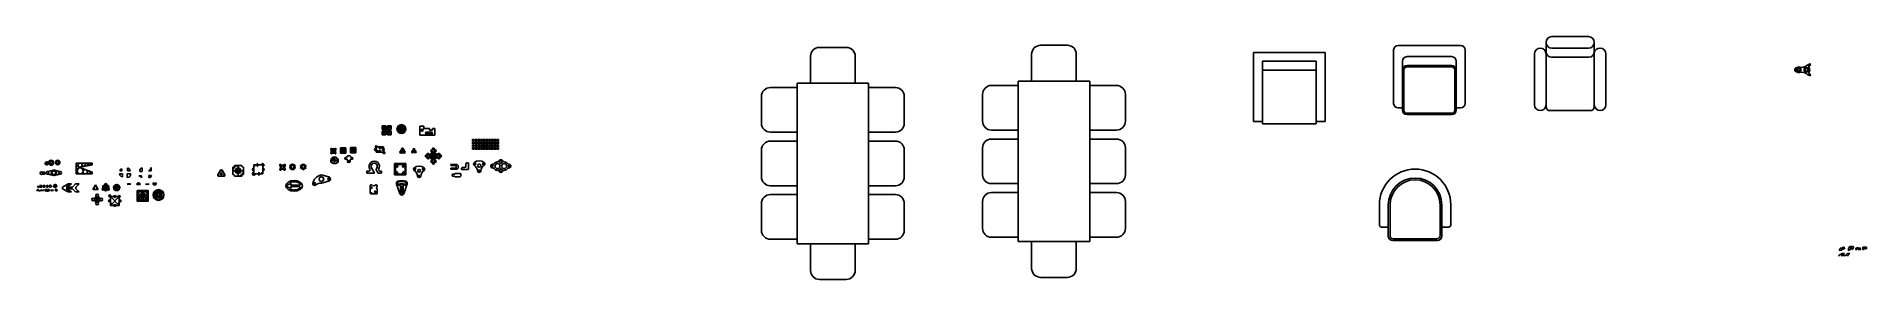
# Model space of a CAD drawing. Header units: millimetres. Extents: x 0 to 20491, y -1031 to 1690.
import ezdxf

# ---------------------------------------------------------------- set-up
doc = ezdxf.new("R2010")
doc.units = ezdxf.units.MM

# ---------------------------------------------------------------- blocks, each defined once
blk = doc.blocks.new('*U1')
for p, q in [((10, 2.5), (5, 2.5)), ((5, 2.5), (5, -2.5)), ((10, -2.5), (10, 2.5)), ((-10, -2.5), (10, -2.5))]:
    blk.add_line(p, q)
blk = doc.blocks.new('*U2')
at = {"color": 0, "linetype": 'ByBlock', "lineweight": -2, "transparency": 16777216}
for p, rotation in [((197, 13), 180), ((198, 21), 135), ((202, 7), 224.9999999999999), ((205, 25), 89.99999999999997), ((213, 24), 44.99999999999999), ((216, 10), 314.9999999999999), ((210, 5), 270)]:
    blk.add_blockref('*U1', p, dxfattribs=dict(at, rotation=rotation))
blk.add_blockref('*U1', (217, 18), dxfattribs=at)
blk = doc.blocks.new('*U3')
blk.add_circle((0, 0), 15)
blk = doc.blocks.new('*U4')
at = {"color": 0, "linetype": 'ByBlock', "lineweight": -2, "transparency": 16777216}
for p, rotation in [((634, -135), 180), ((679, -90), 90), ((679, -180), 270)]:
    blk.add_blockref('*U3', p, dxfattribs=dict(at, rotation=rotation))
blk.add_blockref('*U3', (724, -135), dxfattribs=at)
blk = doc.blocks.new('*U5')
blk.add_circle((0, 0), 4)
blk = doc.blocks.new('*U6')
at = {"color": 0, "linetype": 'ByBlock', "lineweight": -2, "transparency": 16777216}
for p, rotation in [((99, 269), 180), ((113, 282), 90), ((113, 255), 270)]:
    blk.add_blockref('*U5', p, dxfattribs=dict(at, rotation=rotation))
blk.add_blockref('*U5', (126, 269), dxfattribs=at)
blk = doc.blocks.new('*U7')
blk.add_circle((0, 0), 6.25)
blk = doc.blocks.new('*U8')
at = {"color": 0, "linetype": 'ByBlock', "lineweight": -2, "transparency": 16777216}
blk.add_blockref('*U7', (221, 289), dxfattribs=at)
for p, rotation in [((237, 260), 120), ((253, 289), 239.9999999999999)]:
    blk.add_blockref('*U7', p, dxfattribs=dict(at, rotation=rotation))
blk = doc.blocks.new('*U9')
blk.add_arc((-10, -10), 20, 0, 90)
blk = doc.blocks.new('*U10')
at = {"color": 0, "linetype": 'ByBlock', "lineweight": -2, "transparency": 16777216}
for p, rotation in [((2207, 236), 269.9999999999999), ((2307, 236), 180), ((2307, 136), 90.00000000000001)]:
    blk.add_blockref('*U9', p, dxfattribs=dict(at, rotation=rotation))
blk.add_blockref('*U9', (2207, 136), dxfattribs=at)
blk = doc.blocks.new('*U11')
for centre, radius, start, end in [((-6, 0), 2.5, 105, 285), ((0, -22), 25, 75, 105), ((6, 0), 2.5, 255, 75), ((0, -22), 20, 75, 105)]:
    blk.add_arc(centre, radius, start, end)
blk = doc.blocks.new('*U12')
at = {"color": 0, "linetype": 'ByBlock', "lineweight": -2, "transparency": 16777216}
for p, rotation in [((2847, 241), 59.99999999999999), ((2847, 219), 120), ((2866, 208), 180), ((2885, 241), 299.9999999999999), ((2885, 219), 240)]:
    blk.add_blockref('*U11', p, dxfattribs=dict(at, rotation=rotation))
blk.add_blockref('*U11', (2866, 252), dxfattribs=at)
blk = doc.blocks.new('*U13')
for p, q in [((-3, -7), (-3, 10)), ((3, -7), (3, 10))]:
    blk.add_line(p, q)
blk.add_arc((0, -7), 3, 180, 0)
blk = doc.blocks.new('*U14')
at = {"color": 0, "linetype": 'ByBlock', "lineweight": -2, "transparency": 16777216}
for p, rotation in [((2966, 242), 59.99999999999999), ((2966, 219), 120), ((2986, 208), 180), ((3006, 242), 299.9999999999999), ((3006, 219), 240)]:
    blk.add_blockref('*U13', p, dxfattribs=dict(at, rotation=rotation))
blk.add_blockref('*U13', (2986, 253), dxfattribs=at)
blk = doc.blocks.new('*U15')
blk.add_arc((11, 0), 14, 129.2652, 230.7348)
blk = doc.blocks.new('*U16')
at = {"color": 0, "linetype": 'ByBlock', "lineweight": -2, "transparency": 16777216}
for p, rotation in [((2958, 230), 180), ((2972, 255), 120), ((2972, 206), 239.9999999999999), ((3000, 255), 59.99999999999999), ((3000, 206), 299.9999999999999)]:
    blk.add_blockref('*U15', p, dxfattribs=dict(at, rotation=rotation))
blk.add_blockref('*U15', (3014, 230), dxfattribs=at)
blk = doc.blocks.new('*U17')
blk.add_circle((0, 0), 6)
blk = doc.blocks.new('*U18')
at = {"color": 0, "linetype": 'ByBlock', "lineweight": -2, "transparency": 16777216}
for p, rotation in [((2986, 497), 180), ((2986, 405), 270), ((3078, 497), 89.99999999999999)]:
    blk.add_blockref('*U17', p, dxfattribs=dict(at, rotation=rotation))
blk.add_blockref('*U17', (3078, 405), dxfattribs=at)
blk = doc.blocks.new('*U19')
blk.add_arc((19.2, 0), 24, 126.8699, 233.1301)
blk = doc.blocks.new('*U20')
at = {"color": 0, "linetype": 'ByBlock', "lineweight": -2, "transparency": 16777216}
for p, rotation in [((3302, 407), 180), ((3324, 430), 90), ((3324, 385), 270)]:
    blk.add_blockref('*U19', p, dxfattribs=dict(at, rotation=rotation))
blk.add_blockref('*U19', (3347, 407), dxfattribs=at)
blk = doc.blocks.new('*U21')
for centre, radius in [((-20, -5), 10), ((0, -5), 20), ((0, 15), 10), ((20, -5), 10)]:
    blk.add_circle(centre, radius)
blk = doc.blocks.new('*U22')
at = {"color": 0, "linetype": 'ByBlock', "lineweight": -2, "transparency": 16777216}
blk.add_blockref('*U21', (4444, 416), dxfattribs=at)
for p, rotation in [((4379, 351), 90), ((4444, 286), 180), ((4509, 351), 270)]:
    blk.add_blockref('*U21', p, dxfattribs=dict(at, rotation=rotation))
blk = doc.blocks.new('*U23')
blk.add_circle((0, 0), 20)
blk = doc.blocks.new('*U24')
at = {"color": 0, "linetype": 'ByBlock', "lineweight": -2, "transparency": 16777216}
for p, rotation in [((4430, 365), 45.00000000000001), ((4430, 337), 135), ((4424, 351), 90), ((4444, 331), 180), ((4458, 365), 315), ((4458, 337), 225), ((4464, 351), 270)]:
    blk.add_blockref('*U23', p, dxfattribs=dict(at, rotation=rotation))
blk.add_blockref('*U23', (4444, 371), dxfattribs=at)
blk = doc.blocks.new('*U25')
for radius, start, end in [(50, 210, 330), (40, 203.57818, 336.42182), (30, 197.4576, 342.5424), (20, 191.53696, 348.46304), (10, 185.73917, 354.26083)]:
    blk.add_arc((0, 25.5), radius, start, end)
blk = doc.blocks.new('*U26')
at = {"color": 0, "linetype": 'ByBlock', "lineweight": -2, "transparency": 16777216}
for p, rotation in [((4062, 653), 90), ((4086, 629), 180), ((4111, 653), 270)]:
    blk.add_blockref('*U25', p, dxfattribs=dict(at, rotation=rotation))
blk.add_blockref('*U25', (4086, 678), dxfattribs=at)
blk = doc.blocks.new('*U27')
for p, q in [((-10, 10), (-10, -10)), ((10, 10), (-10, 10)), ((10, -10), (10, 10)), ((-10, -10), (10, -10))]:
    blk.add_line(p, q)
blk = doc.blocks.new('*U28')
at = {"color": 0, "linetype": 'ByBlock', "lineweight": -2, "transparency": 16777216}
for p in [(0, 90), (0, 60), (0, 30), (0, 0), (30, 90), (30, 60), (30, 30), (30, 0), (60, 90), (60, 60), (60, 30), (60, 0), (90, 90), (90, 60), (90, 30), (90, 0), (120, 90), (120, 60), (120, 30), (120, 0), (150, 90), (150, 60), (150, 30), (150, 0), (180, 90), (180, 60), (180, 30), (180, 0), (210, 90), (210, 60), (210, 30), (210, 0), (240, 90), (240, 60), (240, 30), (240, 0), (270, 90), (270, 60), (270, 30), (270, 0)]:
    blk.add_blockref('*U27', p, dxfattribs=at)

msp = doc.modelspace()

# ---------------------------------------------------------------- linework, layer by layer
for p, q in [((17379, 1690), (16969, 1690)), ((8667, 1169), (8667, 1469)), ((8767, 1569), (9067, 1569)), ((9167, 1469), (9167, 1169)), ((11143, 1192), (11143, 1492)), ((11243, 1592), (11543, 1592)), ((11643, 1492), (11643, 1192)), ((14429, 1513), (13629, 1513)), ((13629, 1513), (13629, 738)), ((14429, 738), (14429, 1513)), ((15197, 940), (15197, 1540)), ((15247, 1590), (15947, 1590)), ((15347, 1465), (15847, 1465)), ((15997, 1540), (15997, 940)), ((16774, 1495), (16774, 925)), ((16904, 1625), (16904, 905)), ((17384, 1460), (16964, 1460)), ((17379, 1560), (16969, 1560)), ((17444, 905), (17444, 1625)), ((17509, 1560), (17507, 1560)), ((17574, 925), (17574, 1495)), ((13729, 1413), (13729, 713)), ((14329, 1413), (13729, 1413)), ((14329, 1313), (13729, 1313)), ((14329, 713), (14329, 1413)), ((15297, 865), (15297, 1415)), ((15312, 865), (15312, 1315)), ((15347, 1365), (15847, 1365)), ((15347, 1350), (15847, 1350)), ((15882, 1315), (15882, 865)), ((15897, 1415), (15897, 865)), ((19702, 1339), (19726, 1348)), ((19702, 1297), (19726, 1288)), ((19710, 1340), (19724, 1340)), ((19710, 1328), (19724, 1328)), ((19710, 1309), (19724, 1309)), ((19710, 1296), (19724, 1296)), ((19738, 1340), (19724, 1340)), ((19738, 1330), (19724, 1330)), ((19724, 1330), (19724, 1328)), ((19724, 1309), (19724, 1306)), ((19738, 1306), (19724, 1306)), ((19738, 1296), (19724, 1296)), ((19823, 1337), (19813, 1337)), ((19813, 1337), (19813, 1331)), ((19823, 1337), (19823, 1331)), ((19852, 1363), (19849, 1366)), ((19852, 1273), (19849, 1270)), ((19851, 1361), (19868, 1375)), ((19851, 1275), (19868, 1261)), ((19868, 1375), (19864, 1379)), ((19868, 1261), (19864, 1257)), ((8517, 1119), (8217, 1119)), ((8517, 1169), (9317, 1169)), ((8517, -631), (8517, 1169)), ((9317, 1169), (9317, -631)), ((9317, 1119), (9617, 1119)), ((10593, 742), (10593, 1042)), ((10693, 1142), (10993, 1142)), ((10993, 1192), (11793, 1192)), ((10993, -608), (10993, 1192)), ((11793, 1192), (11793, -608)), ((11793, 1142), (12093, 1142)), ((12193, 1042), (12193, 742)), ((8117, 1019), (8117, 719)), ((9717, 1019), (9717, 719)), ((15297, 890), (15247, 890)), ((15847, 830), (15347, 830)), ((15947, 890), (15897, 890)), ((16949, 860), (17399, 860)), ((3870, 690), (3910, 690)), ((3870, 690), (3870, 650)), ((3870, 650), (3897, 650)), ((3870, 590), (3870, 630)), ((3870, 630), (3897, 630)), ((3897, 677), (3883, 677)), ((3883, 677), (3883, 663)), ((3883, 663), (3897, 663)), ((3883, 603), (3883, 617)), ((3883, 617), (3897, 617)), ((3897, 640), (3897, 677)), ((3897, 640), (3897, 603)), ((3910, 690), (3910, 640)), ((3920, 663), (3910, 663)), ((3910, 650), (3920, 650)), ((3910, 590), (3910, 640)), ((3910, 630), (3920, 630)), ((3920, 617), (3910, 617)), ((3920, 663), (3930, 663)), ((3930, 650), (3920, 650)), ((3930, 630), (3920, 630)), ((3920, 617), (3930, 617)), ((3970, 690), (3930, 690)), ((3930, 690), (3930, 640)), ((3930, 590), (3930, 640)), ((3943, 640), (3943, 677)), ((3943, 677), (3957, 677)), ((3957, 663), (3943, 663)), ((3970, 650), (3943, 650)), ((3943, 640), (3943, 603)), ((3970, 630), (3943, 630)), ((3957, 617), (3943, 617)), ((3957, 677), (3957, 663)), ((3957, 603), (3957, 617)), ((3970, 690), (3970, 650)), ((3970, 590), (3970, 630)), ((4290, 586), (4290, 686)), ((4290, 686), (4335, 686)), ((4335, 686), (4335, 661)), ((4335, 661), (4400, 661)), ((4366, 619), (4424, 619)), ((4400, 661), (4400, 641)), ((4400, 641), (4432, 641)), ((4460, 661), (4432, 661)), ((4432, 661), (4432, 641)), ((4460, 586), (4460, 661)), ((8217, 619), (8517, 619)), ((9617, 619), (9317, 619)), ((10693, 642), (10993, 642)), ((11793, 642), (12093, 642)), ((13629, 738), (13729, 738)), ((13729, 713), (14329, 713)), ((14329, 738), (14429, 738)), ((15847, 815), (15347, 815)), ((3348, 431), (3300, 431)), ((3300, 431), (3300, 383)), ((3324, 425), (3324, 389)), ((3348, 383), (3348, 431)), ((3463, 445), (3403, 445)), ((3403, 445), (3403, 385)), ((3403, 415), (3463, 415)), ((3433, 445), (3433, 385)), ((3463, 385), (3463, 445)), ((3576, 448), (3516, 448)), ((3516, 448), (3516, 388)), ((3516, 418), (3576, 418)), ((3546, 448), (3546, 388)), ((3576, 388), (3576, 448)), ((3884, 455), (3804, 455)), ((3804, 455), (3804, 395)), ((3870, 590), (3910, 590)), ((3897, 603), (3883, 603)), ((3884, 395), (3884, 455)), ((3970, 590), (3930, 590)), ((3943, 603), (3957, 603)), ((4226, 424), (4211, 398)), ((4241, 398), (4226, 424)), ((4290, 586), (4460, 586)), ((4366, 599), (4424, 599)), ((4902, 538), (4882, 518)), ((4892, 538), (4882, 528)), ((4892, 508), (4882, 498)), ((4902, 508), (4882, 488)), ((4882, 498), (4902, 498)), ((4902, 528), (4892, 518)), ((4892, 488), (4892, 508)), ((4902, 498), (4892, 488)), ((4922, 538), (4912, 518)), ((4922, 508), (4912, 498)), ((4912, 498), (4922, 488)), ((4917, 503), (4927, 503)), ((4917, 493), (4917, 503)), ((4927, 493), (4917, 493)), ((4932, 538), (4922, 518)), ((4932, 498), (4922, 508)), ((4922, 488), (4932, 498)), ((4927, 503), (4927, 493)), ((4952, 538), (4942, 528)), ((4942, 528), (4962, 528)), ((4942, 528), (4952, 518)), ((4942, 508), (4962, 498)), ((4942, 488), (4952, 508)), ((4962, 498), (4942, 498)), ((4942, 498), (4962, 488)), ((4952, 538), (4952, 518)), ((4962, 528), (4952, 538)), ((4952, 518), (4962, 528)), ((4952, 508), (4952, 488)), ((4952, 488), (4962, 498)), ((4972, 538), (4992, 528)), ((4972, 518), (4982, 538)), ((4972, 528), (4992, 538)), ((4982, 518), (4972, 538)), ((4992, 528), (4972, 518)), ((4992, 518), (4972, 528)), ((4972, 508), (4982, 488)), ((4982, 488), (4972, 498)), ((4972, 498), (4992, 498)), ((4982, 538), (4992, 518)), ((4992, 538), (4982, 518)), ((4992, 498), (4982, 508)), ((4982, 508), (4992, 488)), ((5022, 538), (5002, 518)), ((5002, 538), (5022, 518)), ((5012, 538), (5002, 528)), ((5002, 528), (5012, 518)), ((5002, 508), (5012, 488)), ((5002, 498), (5012, 508)), ((5022, 498), (5002, 498)), ((5022, 528), (5012, 538)), ((5012, 518), (5022, 528)), ((5012, 508), (5022, 488)), ((5012, 488), (5022, 498)), ((5042, 538), (5032, 528)), ((5037, 533), (5032, 518)), ((5032, 528), (5052, 528)), ((5032, 518), (5047, 523)), ((5042, 508), (5032, 498)), ((5032, 508), (5037, 503)), ((5032, 498), (5042, 488)), ((5032, 488), (5037, 493)), ((5042, 478), (5032, 468)), ((5032, 468), (5042, 458)), ((5032, 443), (5052, 443)), ((5032, 433), (5052, 433)), ((5052, 538), (5037, 533)), ((5047, 473), (5037, 463)), ((5037, 473), (5047, 463)), ((5037, 448), (5037, 428)), ((5037, 438), (5047, 438)), ((5042, 518), (5042, 538)), ((5052, 528), (5042, 518)), ((5052, 498), (5042, 508)), ((5042, 488), (5052, 498)), ((5052, 468), (5042, 478)), ((5042, 458), (5052, 468)), ((5042, 443), (5042, 433)), ((5047, 523), (5052, 538)), ((5052, 508), (5047, 503)), ((5052, 488), (5047, 493)), ((5047, 448), (5047, 428)), ((5082, 538), (5062, 518)), ((5062, 538), (5082, 518)), ((5062, 498), (5082, 498)), ((5062, 438), (5082, 438)), ((5072, 508), (5072, 488)), ((5072, 448), (5072, 428)), ((5112, 478), (5092, 468)), ((5092, 478), (5112, 468)), ((5092, 468), (5112, 458)), ((5112, 468), (5092, 458)), ((5112, 448), (5092, 438)), ((5092, 448), (5112, 438)), ((5092, 438), (5112, 428)), ((5112, 438), (5092, 428)), ((5142, 538), (5122, 518)), ((5122, 478), (5127, 473)), ((5122, 468), (5125, 468)), ((5127, 462), (5122, 458)), ((5132, 448), (5122, 438)), ((5122, 438), (5132, 428)), ((5132, 478), (5132, 475)), ((5132, 460), (5132, 458)), ((5142, 438), (5132, 448)), ((5132, 428), (5142, 438)), ((5142, 478), (5138, 473)), ((5138, 462), (5142, 458)), ((5140, 468), (5142, 468)), ((5172, 478), (5152, 458)), ((5152, 478), (5172, 458)), ((5152, 468), (5172, 468)), ((5152, 448), (5172, 428)), ((5162, 478), (5162, 458)), ((8117, 419), (8117, 119)), ((8517, 519), (8217, 519)), ((9317, 519), (9617, 519)), ((9717, 419), (9717, 119)), ((10593, 142), (10593, 442)), ((10693, 542), (10993, 542)), ((11793, 542), (12093, 542)), ((12193, 442), (12193, 142)), ((147, 276), (135, 276)), ((135, 276), (154, 263)), ((191, 276), (172, 263)), ((179, 276), (191, 276)), ((237, 304), (216, 267)), ((232, 257), (216, 285)), ((216, 267), (259, 267)), ((221, 295), (253, 295)), ((259, 267), (237, 304)), ((259, 285), (243, 257)), ((624, 272), (444, 272)), ((444, 272), (444, 152)), ((624, 252), (484, 227)), ((484, 227), (484, 223)), ((624, 172), (484, 223)), ((624, 252), (624, 272)), ((954, 187), (954, 207)), ((1017, 187), (1017, 217)), ((1183, 179), (1183, 219)), ((1283, 184), (1283, 224)), ((2197, 226), (2197, 146)), ((2297, 246), (2217, 246)), ((2257, 246), (2257, 126)), ((2317, 146), (2317, 226)), ((2532, 251), (2432, 251)), ((2432, 251), (2432, 151)), ((2532, 151), (2532, 251)), ((2730, 236), (2723, 249)), ((2730, 215), (2723, 202)), ((2744, 250), (2731, 257)), ((2765, 250), (2778, 257)), ((2779, 236), (2786, 249)), ((2779, 215), (2786, 202)), ((3295, 299), (3379, 299)), ((3295, 299), (3295, 281)), ((3300, 383), (3348, 383)), ((3306, 407), (3342, 407)), ((3322, 267), (3351, 267)), ((3337, 299), (3337, 341)), ((3337, 299), (3337, 267)), ((3379, 299), (3379, 281)), ((3403, 385), (3463, 385)), ((3461, 335), (3471, 335)), ((3461, 315), (3471, 315)), ((3481, 345), (3481, 355)), ((3481, 355), (3496, 355)), ((3481, 305), (3481, 295)), ((3511, 355), (3496, 355)), ((3511, 345), (3511, 355)), ((3511, 305), (3511, 295)), ((3516, 388), (3576, 388)), ((3531, 335), (3521, 335)), ((3531, 315), (3521, 315)), ((3784, 160), (3750, 219)), ((3825, 160), (3799, 206)), ((3804, 395), (3884, 395)), ((4136, 266), (4009, 266)), ((4009, 266), (4009, 139)), ((4019, 228), (4019, 176)), ((4028, 232), (4035, 224)), ((4051, 240), (4035, 224)), ((4043, 247), (4051, 240)), ((4047, 256), (4099, 256)), ((4095, 240), (4102, 247)), ((4095, 240), (4110, 224)), ((4110, 224), (4118, 232)), ((4126, 228), (4126, 176)), ((4136, 139), (4136, 266)), ((4211, 398), (4241, 398)), ((4640, 255), (4710, 255)), ((4640, 245), (4640, 255)), ((4695, 245), (4640, 245)), ((4640, 205), (4640, 215)), ((4640, 215), (4695, 215)), ((4710, 205), (4640, 205)), ((4700, 220), (4700, 240)), ((4720, 245), (4710, 255)), ((4720, 215), (4710, 205)), ((4720, 245), (4720, 215)), ((4768, 224), (4758, 214)), ((4758, 214), (4758, 199)), ((4793, 224), (4768, 224)), ((4808, 269), (4813, 274)), ((4808, 269), (4808, 239)), ((4833, 274), (4813, 274)), ((4833, 274), (4838, 269)), ((4838, 204), (4838, 269)), ((20, 18), (10, 1)), ((10, 1), (30, 1)), ((30, 1), (20, 18)), ((58, 21), (38, 21)), ((38, 21), (38, 1)), ((38, 1), (58, 1)), ((87, 169), (58, 174)), ((87, 150), (58, 145)), ((58, 1), (58, 21)), ((67, 168), (77, 154)), ((77, 165), (68, 151)), ((84, 25), (72, 16)), ((72, 16), (77, 2)), ((77, 2), (92, 2)), ((96, 16), (84, 25)), ((92, 2), (96, 16)), ((116, 20), (111, 11)), ((111, 11), (116, 2)), ((126, 20), (116, 20)), ((116, 2), (126, 2)), ((188, 193), (121, 178)), ((188, 134), (121, 149)), ((131, 11), (126, 20)), ((126, 2), (131, 11)), ((149, 26), (142, 19)), ((142, 19), (142, 9)), ((142, 9), (149, 2)), ((159, 26), (149, 26)), ((149, 2), (159, 2)), ((166, 19), (159, 26)), ((159, 2), (166, 9)), ((166, 9), (166, 19)), ((201, 193), (267, 178)), ((201, 134), (267, 149)), ((291, 4), (352, 39)), ((291, 4), (291, -6)), ((392, 39), (331, 4)), ((331, 4), (401, 4)), ((352, 39), (392, 39)), ((401, 4), (437, 40)), ((437, 40), (477, 40)), ((477, 40), (441, 4)), ((441, 4), (441, -6)), ((444, 152), (624, 152)), ((624, 152), (624, 172)), ((660, 28), (630, -24)), ((690, -24), (660, 28)), ((775, 32), (745, -20)), ((805, -20), (775, 32)), ((897, 33), (867, -19)), ((927, -19), (897, 33)), ((929, 151), (961, 151)), ((934, 187), (954, 187)), ((961, 151), (961, 119)), ((1014, 35), (1054, 35)), ((1056, 152), (1016, 152)), ((1016, 152), (1016, 112)), ((1017, 187), (1047, 187)), ((1121, 33), (1161, 33)), ((1146, 130), (1176, 130)), ((1155, 179), (1183, 179)), ((1176, 130), (1176, 106)), ((1220, 36), (1260, 36)), ((1255, 184), (1283, 184)), ((1287, 134), (1257, 134)), ((1257, 134), (1257, 110)), ((1303, 46), (1343, 46)), ((2030, 141), (2060, 193)), ((2039, 126), (2099, 126)), ((2077, 193), (2107, 141)), ((2197, 186), (2317, 186)), ((2217, 126), (2297, 126)), ((2432, 151), (2532, 151)), ((2744, 201), (2731, 194)), ((2765, 201), (2778, 194)), ((2864, 24), (2940, 24)), ((2864, 9), (2940, 9)), ((3204, 137), (3279, 114)), ((3279, 73), (3204, 50)), ((3699, 160), (3699, 182)), ((3699, 182), (3719, 182)), ((3699, 160), (3784, 160)), ((3735, 17), (3735, -63)), ((3753, 27), (3745, 27)), ((3805, 27), (3797, 27)), ((3815, 13), (3815, 17)), ((3863, 160), (3825, 160)), ((3836, 190), (3829, 203)), ((3863, 182), (3849, 182)), ((3863, 160), (3863, 182)), ((4009, 139), (4136, 139)), ((4028, 173), (4035, 180)), ((4068, -71), (4030, 41)), ((4035, 180), (4051, 165)), ((4043, 157), (4051, 165)), ((4047, 149), (4099, 149)), ((4074, 23), (4074, -45)), ((4083, 2), (4083, -22)), ((4110, 180), (4095, 165)), ((4095, 165), (4102, 157)), ((4097, 2), (4097, -22)), ((4106, 23), (4106, -45)), ((4110, 180), (4118, 173)), ((4150, 41), (4112, -71)), ((4660, 149), (4655, 146)), ((4655, 146), (4655, 128)), ((4660, 125), (4655, 128)), ((4682, 149), (4660, 149)), ((4660, 125), (4682, 125)), ((4682, 125), (4685, 122)), ((4745, 157), (4685, 157)), ((4685, 157), (4685, 152)), ((4685, 122), (4685, 117)), ((4685, 117), (4743, 117)), ((4750, 124), (4743, 117)), ((4745, 157), (4750, 152)), ((4750, 124), (4750, 152)), ((4758, 199), (4833, 199)), ((4838, 204), (4833, 199)), ((8217, 19), (8517, 19)), ((9617, 19), (9317, 19)), ((10993, 42), (10693, 42)), ((12093, 42), (11793, 42)), ((0, -35), (10, -35)), ((10, -35), (10, -25)), ((10, -25), (22, -25)), ((22, -25), (22, -39)), ((22, -39), (42, -39)), ((42, -39), (56, -25)), ((56, -25), (56, -35)), ((56, -35), (76, -35)), ((76, -35), (76, -23)), ((95, -43), (95, -23)), ((95, -23), (100, -23)), ((100, -23), (100, -43)), ((100, -43), (105, -43)), ((105, -43), (105, -23)), ((105, -23), (110, -23)), ((110, -23), (110, -43)), ((110, -43), (115, -43)), ((115, -43), (115, -23)), ((115, -23), (120, -23)), ((120, -23), (120, -43)), ((120, -43), (125, -43)), ((125, -43), (125, -23)), ((125, -23), (130, -23)), ((130, -23), (130, -43)), ((130, -43), (135, -43)), ((135, -43), (135, -23)), ((135, -23), (140, -23)), ((140, -23), (140, -43)), ((162, -43), (162, -23)), ((162, -23), (167, -42)), ((167, -42), (172, -23)), ((172, -23), (177, -42)), ((177, -42), (182, -23)), ((182, -23), (182, -43)), ((206, -26), (236, -26)), ((230, -44), (206, -26)), ((212, -44), (221, -15)), ((236, -26), (212, -44)), ((221, -15), (230, -44)), ((291, -16), (291, -6)), ((291, -16), (352, -51)), ((392, -51), (331, -16)), ((331, -16), (401, -16)), ((352, -51), (392, -51)), ((401, -16), (437, -51)), ((437, -51), (477, -51)), ((441, -16), (441, -6)), ((477, -51), (441, -16)), ((630, -24), (690, -24)), ((745, -20), (805, -20)), ((926, -102), (826, -102)), ((826, -102), (826, -202)), ((826, -202), (926, -102)), ((826, -102), (926, -202)), ((826, -202), (926, -202)), ((867, -19), (927, -19)), ((926, -202), (926, -102)), ((1248, -36), (1128, -36)), ((1128, -36), (1128, -156)), ((1128, -96), (1248, -96)), ((1128, -156), (1248, -156)), ((1188, -36), (1188, -156)), ((1248, -156), (1248, -36)), ((1366, -25), (1306, -85)), ((1306, -85), (1366, -145)), ((1315, -67), (1349, -34)), ((1315, -102), (1315, -67)), ((1349, -136), (1315, -102)), ((1336, -55), (1396, -55)), ((1336, -115), (1336, -55)), ((1366, -55), (1336, -85)), ((1336, -85), (1366, -115)), ((1396, -115), (1336, -115)), ((1349, -34), (1383, -34)), ((1383, -136), (1349, -136)), ((1351, -70), (1381, -70)), ((1351, -100), (1351, -70)), ((1366, -70), (1351, -85)), ((1351, -85), (1366, -100)), ((1381, -100), (1351, -100)), ((1426, -85), (1366, -25)), ((1396, -85), (1366, -55)), ((1366, -55), (1366, -55)), ((1381, -85), (1366, -70)), ((1366, -145), (1426, -85)), ((1366, -115), (1396, -85)), ((1366, -100), (1381, -85)), ((1381, -70), (1381, -100)), ((1383, -34), (1417, -67)), ((1417, -102), (1383, -136)), ((1396, -55), (1396, -115)), ((1417, -67), (1417, -102)), ((3745, -73), (3815, -73)), ((3815, -56), (3815, -19)), ((3815, -73), (3815, -70)), ((8117, -181), (8117, -481)), ((8517, -81), (8217, -81)), ((9317, -81), (9617, -81)), ((9717, -181), (9717, -481)), ((10593, -458), (10593, -158)), ((10993, -58), (10693, -58)), ((12093, -58), (11793, -58)), ((12193, -158), (12193, -458)), ((15037, -420), (15037, -195)), ((15137, -545), (15137, -195)), ((15157, -540), (15157, -195)), ((15717, -540), (15717, -195)), ((15737, -545), (15737, -195)), ((15837, -420), (15837, -195)), ((8217, -581), (8517, -581)), ((9617, -581), (9317, -581)), ((10993, -558), (10693, -558)), ((11793, -608), (10993, -608)), ((11143, -908), (11143, -608)), ((11643, -608), (11643, -908)), ((12093, -558), (11793, -558)), ((15062, -445), (15137, -445)), ((15187, -595), (15687, -595)), ((15192, -575), (15682, -575)), ((15737, -445), (15812, -445)), ((9317, -631), (8517, -631)), ((8667, -631), (8667, -931)), ((9167, -931), (9167, -631)), ((20184, -762), (20221, -741)), ((20184, -770), (20184, -762)), ((20185, -703), (20217, -703)), ((20192, -700), (20186, -700)), ((20186, -700), (20186, -703)), ((20197, -681), (20192, -700)), ((20227, -681), (20197, -681)), ((20197, -681), (20227, -681)), ((20246, -741), (20209, -762)), ((20209, -762), (20259, -762)), ((20217, -695), (20247, -690)), ((20217, -703), (20217, -695)), ((20221, -741), (20246, -741)), ((20242, -671), (20227, -671)), ((20227, -671), (20227, -681)), ((20247, -690), (20242, -671)), ((20259, -762), (20280, -741)), ((20280, -741), (20305, -741)), ((20305, -741), (20284, -762)), ((20284, -762), (20284, -769)), ((20294, -673), (20285, -702)), ((20285, -702), (20295, -702)), ((20311, -663), (20294, -673)), ((20295, -702), (20314, -696)), ((20341, -663), (20311, -663)), ((20314, -696), (20314, -676)), ((20314, -676), (20326, -676)), ((20326, -676), (20326, -696)), ((20326, -696), (20346, -681)), ((20346, -671), (20341, -663)), ((20346, -681), (20346, -671)), ((20382, -673), (20369, -697)), ((20369, -697), (20383, -697)), ((20410, -683), (20382, -673)), ((20383, -697), (20383, -681)), ((20383, -681), (20397, -695)), ((20397, -695), (20427, -695)), ((20415, -674), (20410, -683)), ((20427, -695), (20415, -674)), ((20451, -671), (20450, -695)), ((20450, -695), (20463, -695)), ((20491, -671), (20451, -671)), ((20474, -684), (20463, -673)), ((20463, -673), (20481, -673)), ((20463, -695), (20474, -684)), ((20481, -673), (20481, -687)), ((20481, -687), (20491, -687)), ((20491, -687), (20491, -671)), ((11543, -1008), (11243, -1008)), ((8767, -1031), (9067, -1031))]:
    msp.add_line(p, q)
for points in [[(5079, 461), (5079, 475), (5065, 475), (5065, 461)], [(3185, 121), (3164, 102), (3170, 75), (3196, 66), (3217, 85), (3211, 112)], [(3780, -48), (3790, -59), (3801, -48), (3790, -37)]]:
    msp.add_lwpolyline(points, close=True)
for centre, radius in [((19818, 1318), 25), ((4086, 653), 50), ((4086, 653), 40), ((4086, 653), 30), ((4086, 653), 20), ((4086, 653), 10), ((4318, 641), 11), ((3324, 407), 18), ((3324, 407), 12), ((3433, 415), 14), ((3546, 418), 30), ((3546, 418), 17.6), ((3794, 425), 10), ((3804, 455), 10), ((3814, 405), 10), ((3844, 445), 10), ((3844, 405), 10), ((3874, 445), 10), ((3884, 425), 10), ((4088, 413), 10), ((4098, 430), 10), ((4108, 413), 10), ((4226, 424), 10), ((4226, 406), 7.32), ((5066, 528), 4.14), ((5072, 468), 10), ((5072, 468), 7.07), ((5078, 528), 4.14), ((5102, 438), 5), ((5102, 528), 4.14), ((5102, 468), 4.47), ((5129, 531), 5), ((5131, 496), 6.18), ((5132, 468), 7.5), ((5136, 524), 5), ((5158, 434), 5.86), ((5164, 526), 8.28), ((5162, 498), 5.86), ((5166, 442), 5.86), ((113, 269), 17.5), ((113, 269), 9.53), ((163, 276), 28), ((151, 258), 6), ((153, 296), 6), ((163, 276), 16), ((173, 296), 6), ((176, 258), 6), ((237, 279), 25), ((459, 225), 15.3), ((488, 185), 33.7), ((487, 250), 21.9), ((527, 253), 18.4), ((561, 256), 15.4), ((589, 259), 13), ((613, 261), 10.9), ((2257, 186), 30), ((2257, 186), 20), ((2728, 252), 4), ((2754, 226), 15), ((2780, 252), 4), ((2866, 230), 30), ((2866, 230), 17.5), ((3461, 325), 6), ((3496, 295), 6), ((3531, 325), 6), ((3891, 388), 10), ((4078, 395), 10), ((4098, 395), 10), ((4118, 395), 10), ((4211, 398), 10), ((4241, 398), 10), ((4239, 205), 8), ((4329, 205), 8), ((4444, 351), 40), ((4912, 263), 8), ((4957, 243), 17.5), ((5002, 263), 8), ((5106, 239), 7), ((5162, 239), 28.5), ((5199, 286), 15), ((5199, 192), 15), ((5236, 239), 28.5), ((5291, 239), 7), ((55, 159), 15), ((85, 159), 10), ((124, 164), 15), ((194, 164), 30), ((194, 164), 20), ((264, 164), 15), ((544, 175), 23.7), ((584, 168), 16.7), ((612, 163), 11.8), ((660, -6), 17.3), ((760, 6), 20), ((760, 6), 10), ((775, -20), 20), ((775, 32), 10), ((790, 6), 20), ((790, 6), 10), ((897, -2), 34.6), ((888, -7), 12), ((887, 26), 5), ((897, 9), 12), ((906, -7), 12), ((906, 26), 5), ((2039, 136), 4.5), ((2069, 153), 10), ((2069, 188), 4.5), ((2099, 136), 4.5), ((2257, 186), 10), ((2728, 200), 4), ((2780, 200), 4), ((2830, 17), 21), ((3113, 43), 10.5), ((3272, 94), 10.5), ((3750, -3), 7.5), ((4284, 185), 16), ((4284, 128), 8), ((4957, 186), 8), ((679, -135), 30), ((664, -135), 15), ((679, -120), 15), ((679, -150), 15), ((694, -135), 15), ((694, -135), 15), ((745, -20), 10), ((775, -20), 10), ((805, -20), 10), ((816, -152), 10), ((819, -94), 10), ((836, -192), 10), ((868, -7), 5), ((876, -102), 10), ((876, -202), 10), ((877, -24), 5), ((916, -192), 10), ((916, -24), 5), ((926, -102), 10), ((926, -7), 5), ((936, -152), 10), ((1188, -96), 60), ((1134, -42), 6), ((1136, -148), 8), ((1188, -111), 45), ((1188, -126), 30), ((1188, -51), 15), ((1188, -81), 15), ((1188, -111), 15), ((1188, -141), 15), ((1240, -148), 8), ((1242, -42), 6), ((1366, -85), 60), ((1315, -67), 6), ((1315, -102), 6), ((1366, -85), 30), ((1349, -34), 6), ((1349, -136), 6), ((1366, -85), 15), ((1383, -34), 6), ((1383, -136), 6), ((1417, -67), 6), ((1417, -102), 6), ((3750, -63), 5), ((4090, -64), 23), ((4090, -64), 19), ((4090, -64), 12.5)]:
    msp.add_circle(centre, radius)
for centre, radius, start, end in [((16969, 1625), 65, 90, 180), ((17379, 1625), 65, 0, 90), ((8767, 1469), 100, 90, 180), ((9067, 1469), 100, 0, 90), ((11243, 1492), 100, 90, 180), ((11543, 1492), 100, 0, 90), ((15247, 1540), 50, 90, 180), ((15347, 1415), 50, 90, 180), ((15847, 1415), 50, 0, 90), ((15947, 1540), 50, 0, 90), ((16839, 1495), 65, 90, 180), ((16839, 1495), 65, 0, 90), ((16969, 1625), 65, 180, 270), ((16964, 1520), 60, 180, 270), ((17379, 1625), 65, 270, 0), ((17384, 1520), 60, 270, 0), ((17507, 1495), 65, 90, 168.463), ((17509, 1495), 65, 0, 90), ((15347, 1315), 50, 90, 180), ((15347, 1315), 35, 90, 180), ((15847, 1315), 50, 0, 90), ((15847, 1315), 35, 0, 90), ((19710, 1318), 22, 90, 270), ((19710, 1318), 9.5, 90, 270), ((19738, 1318), 32, 73.2175, 110.9248), ((19738, 1318), 32, 249.0752, 286.7825), ((19738, 1318), 22, 270, 90), ((19738, 1318), 12, 270, 90), ((19770, 1425), 80, 253.2175, 310.2705), ((19770, 1211), 80, 49.7295, 106.7825), ((19887, 1288), 100, 109.3529, 156.3296), ((19887, 1348), 100, 203.6704, 250.6471), ((19818, 1318), 14, 110.9248, 69.0752), ((19860, 1350), 15, 130, 216.7551), ((19860, 1286), 15, 143.2449, 230), ((19857, 1373), 10, 40, 220), ((19857, 1263), 10, 140, 320), ((19818, 1318), 38, 323.2449, 36.7551), ((8217, 1019), 100, 90, 180), ((9617, 1019), 100, 0, 90), ((10693, 1042), 100, 90, 180), ((12093, 1042), 100, 0, 90), ((15247, 940), 50, 180, 270), ((15347, 865), 50, 180, 270), ((15347, 865), 35, 180, 270), ((15847, 865), 50, 270, 0), ((15847, 865), 35, 270, 0), ((15947, 940), 50, 270, 0), ((16839, 925), 65, 180, 270), ((16839, 925), 65, 270, 0), ((16949, 905), 45, 180, 270), ((17399, 905), 45, 270, 0), ((17509, 925), 65, 180, 270), ((17509, 925), 65, 270, 0), ((4366, 609), 10, 90, 270), ((4424, 609), 10, 270, 90), ((8217, 719), 100, 180, 270), ((9617, 719), 100, 270, 0), ((10693, 742), 100, 180, 270), ((12093, 742), 100, 270, 0), ((3300, 431), 6, 36.8699, 233.1301), ((3348, 431), 6, 306.8699, 143.1301), ((3403, 445), 10, 270, 0), ((3399, 415), 20.5, 282.6804, 77.3196), ((3433, 450), 20.5, 192.6804, 347.3196), ((3468, 415), 20.5, 102.6804, 257.3196), ((3463, 445), 10, 180, 270), ((3516, 388), 60, 0, 90), ((3516, 448), 60, 270, 0), ((3576, 388), 60, 90, 180), ((3576, 448), 60, 180, 270), ((4882, 478), 10, 270, 0), ((4882, 478), 10, 270, 0), ((4882, 458), 10, 0, 90), ((4882, 428), 10, 0, 90), ((4902, 478), 10, 180, 270), ((4902, 458), 10, 90, 180), ((4902, 448), 10, 180, 270), ((4922, 478), 10, 180, 0), ((4922, 458), 10, 0, 180), ((4912, 448), 10, 270, 0), ((4912, 448), 20, 270, 0), ((4952, 460), 12.5, 36.8699, 143.1301), ((4952, 475), 12.5, 216.8699, 323.1301), ((4962, 428), 20, 90, 180), ((4962, 428), 22.4, 116.5651, 153.4349), ((4960, 468), 12.5, 126.8699, 233.1301), ((4945, 468), 12.5, 306.8699, 53.1301), ((4962, 428), 10, 90, 180), ((4992, 458), 22.4, 116.5651, 153.4349), ((4992, 478), 22.4, 206.5651, 243.4349), ((4992, 428), 20, 90, 180), ((4972, 448), 20, 270, 0), ((4972, 428), 20, 0, 90), ((4992, 448), 20, 180, 270), ((4972, 458), 22.4, 26.5651, 63.4349), ((4972, 478), 22.4, 296.5651, 333.4349), ((5012, 457), 21.2, 61.9275, 118.0725), ((5024, 468), 21.2, 151.9275, 208.0725), ((5012, 479), 21.2, 241.9275, 298.0725), ((5002, 438), 10, 270, 90), ((5012, 448), 10, 180, 0), ((5012, 428), 10, 0, 180), ((5022, 438), 10, 90, 270), ((5001, 468), 21.2, 331.9275, 28.0725), ((5072, 438), 10, 180, 270), ((5072, 498), 5, 180, 270), ((5072, 498), 5, 0, 90), ((5072, 438), 10, 0, 90), ((5092, 538), 10, 270, 0), ((5092, 518), 10, 0, 90), ((5112, 508), 20, 180, 210), ((5092, 488), 20, 60, 90), ((5112, 488), 20, 150, 180), ((5092, 508), 20, 270, 300), ((5112, 538), 10, 180, 270), ((5112, 518), 10, 90, 180), ((5112, 488), 20, 90, 120), ((5112, 508), 20, 240, 270), ((5092, 508), 20, 330, 360), ((5092, 488), 20, 0, 30), ((5132, 528), 10, 90, 180), ((5142, 508), 22.4, 206.5651, 243.4349), ((5162, 408), 44.7, 144.0974, 153.4349), ((5102, 468), 44.7, 296.5651, 305.9026), ((5132, 528), 10, 270, 0), ((5142, 508), 10, 180, 270), ((5162, 408), 44.7, 116.5651, 125.9026), ((5102, 468), 44.7, 324.0974, 333.4349), ((5172, 518), 20, 90, 180), ((5172, 488), 20, 90, 180), ((5152, 508), 20, 270, 0), ((5162, 468), 10, 135, 180), ((5162, 468), 7.5, 180, 225), ((5162, 468), 10, 225, 270), ((5162, 468), 7.5, 90, 135), ((5162, 468), 5, 135, 180), ((5162, 468), 5, 225, 270), ((5162, 468), 10, 45, 90), ((5162, 468), 5, 45, 90), ((5162, 468), 7.5, 270, 315), ((5162, 468), 5, 315, 0), ((5162, 468), 7.5, 0, 45), ((5162, 468), 10, 315, 0), ((8217, 419), 100, 90, 180), ((9617, 419), 100, 0, 90), ((10693, 442), 100, 90, 180), ((12093, 442), 100, 0, 90), ((954, 187), 20, 90, 180), ((1017, 187), 30, 0, 90), ((1189, 185), 34.5, 99.9659, 190.0501), ((1230, 232), 54, 298.1298, 351.8861), ((2257, 186), 60, 90, 180), ((2432, 201), 15, 90, 270), ((2432, 251), 15, 270, 0), ((2482, 251), 15, 90, 270), ((2532, 251), 15, 270, 180), ((2532, 201), 15, 270, 90), ((2728, 252), 6, 62.3897, 207.6103), ((2710, 226), 22, 0, 27.6103), ((2710, 226), 22, 332.3897, 0), ((2754, 270), 22, 242.3897, 270), ((2754, 270), 22, 270, 297.6103), ((2798, 226), 22, 152.3897, 180), ((2798, 226), 22, 180, 207.6103), ((2780, 252), 6, 332.3897, 117.6103), ((2986, 230), 32.5, 155.2964, 160.5179), ((2986, 230), 32.5, 199.4821, 204.7036), ((2986, 230), 32.5, 139.4821, 144.7036), ((2986, 230), 32.5, 215.2964, 220.5179), ((2986, 230), 32.5, 95.2964, 100.5179), ((2986, 230), 32.5, 79.4821, 84.7036), ((2986, 230), 32.5, 35.2964, 40.5179), ((2986, 230), 32.5, 319.4821, 324.7036), ((2986, 230), 32.5, 19.4821, 24.7036), ((2986, 230), 32.5, 335.2964, 340.5179), ((3300, 383), 6, 126.8699, 323.1301), ((3337, 299), 42, 0, 180), ((3282, 223), 60, 48.1185, 77.9211), ((3337, 299), 30, 90, 180), ((3337, 299), 10, 90, 180), ((3337, 299), 34, 0, 90), ((3337, 299), 14, 0, 90), ((3348, 383), 6, 216.8699, 53.1301), ((3391, 223), 60, 102.0789, 131.8815), ((3403, 385), 10, 0, 90), ((3433, 381), 20.5, 12.6804, 167.3196), ((3461, 325), 10, 90, 270), ((3463, 385), 10, 90, 180), ((3481, 335), 10, 90, 180), ((3471, 305), 10, 0, 90), ((3496, 295), 15, 180, 0), ((3511, 335), 10, 0, 90), ((3521, 305), 10, 90, 180), ((3531, 325), 10, 270, 90), ((3719, 197), 15, 270, 32.2928), ((3781, 236), 58, 325.1917, 212.2928), ((3781, 236), 35, 301.2957, 209.6584), ((4024, 228), 5, 45, 180), ((4047, 251), 5, 90, 225), ((4099, 251), 5, 315, 90), ((4121, 228), 5, 0, 135), ((4239, 205), 18, 128.6822, 234.6895), ((4284, 149), 90, 51.3178, 128.6822), ((4329, 205), 18, 302.6307, 51.3178), ((4695, 240), 5, 0, 90), ((4695, 220), 5, 270, 0), ((4793, 239), 15, 270, 0), ((4912, 263), 18, 128.6822, 234.6895), ((4957, 207), 90, 51.3178, 128.6822), ((4850, 175), 90, 5.9159, 54.6895), ((5055, 181), 80, 122.6307, 176.764), ((5002, 263), 18, 302.6307, 51.3178), ((5106, 239), 21, 84.1728, 275.8272), ((5110, 277), 17, 264.1728, 323.7946), ((5110, 201), 17, 36.2054, 95.8272), ((5162, 239), 47, 97.4296, 143.7946), ((5162, 239), 47, 216.2054, 262.5704), ((5152, 319), 34, 277.4296, 324.9366), ((5199, 286), 24, 35.0634, 144.9366), ((5246, 319), 34, 215.0634, 262.5704), ((5236, 239), 47, 36.2054, 82.5704), ((5236, 239), 47, 277.4296, 323.7946), ((5288, 277), 17, 216.2054, 275.8272), ((5288, 201), 17, 84.1728, 143.7946), ((5291, 239), 21, 264.1728, 95.8272), ((961, 151), 32, 180, 270), ((1034, 0), 40, 60, 120), ((1016, 152), 40, 270, 0), ((1141, 33), 20, 0, 180), ((1142, 94), 36, 19.0916, 83.5888), ((1240, 111), 77, 254.9453, 285.0547), ((1260, 137), 27, 263.3061, 354.0135), ((1323, 46), 20, 180, 0), ((2039, 136), 10, 150, 270), ((2069, 188), 10, 30, 150), ((2099, 136), 10, 270, 30), ((2257, 186), 60, 270, 0), ((2432, 151), 15, 90, 0), ((2482, 151), 15, 270, 90), ((2532, 151), 15, 90, 180), ((2728, 200), 6, 152.3897, 297.6103), ((2754, 182), 22, 90, 117.6103), ((2754, 182), 22, 62.3897, 90), ((2780, 200), 6, 242.3897, 27.6103), ((2853, 49), 11, 104.7088, 233.5946), ((2830, 17), 28.5, 27.9275, 53.5946), ((2830, 17), 28.5, 306.4045, 332.0725), ((2864, 35), 11, 207.9275, 270), ((2864, -2), 11, 90, 152.0725), ((2940, 35), 11, 270, 51.7026), ((2940, -2), 11, 308.2989, 90), ((2986, 230), 32.5, 259.4821, 264.7036), ((2986, 230), 32.5, 275.2964, 280.5179), ((3113, 43), 21, 165.6057, 315.4341), ((3216, 16), 127, 108.3608, 165.6057), ((3178, -21), 70, 83.9528, 135.4341), ((3190, 94), 45.5, 72.6156, 108.3608), ((3190, 94), 45.5, 263.9528, 287.3844), ((3272, 94), 21, 287.3844, 72.6156), ((3745, 17), 10, 90, 180), ((3754, -3), 3.75, 360, 180), ((3775, 54), 35, 230.4823, 309.5177), ((3805, 17), 10, 0, 90), ((3827, -3), 20, 126.8699, 233.1301), ((3849, 197), 15, 209.6584, 270), ((4024, 176), 5, 180, 315), ((4052, 48), 23, 107.8503, 287.8503), ((4052, 48), 13, 107.8503, 287.8503), ((4047, 154), 5, 135, 270), ((4090, -70), 147, 72.1497, 107.8503), ((4090, -70), 137, 72.1497, 107.8503), ((4090, -70), 111, 72.1497, 107.8503), ((4090, -70), 101, 72.1497, 107.8503), ((4068, 23), 6, 360, 103.3947), ((4090, 2), 7, 0, 180), ((4099, 154), 5, 270, 45), ((4112, 23), 6, 76.6053, 180), ((4121, 176), 5, 225, 0), ((4128, 48), 23, 252.1497, 72.1497), ((4128, 48), 13, 252.1497, 72.1497), ((4176, 117), 90, 5.9159, 54.6895), ((4284, 128), 18, 185.9159, 356.764), ((4382, 123), 80, 122.6307, 176.764), ((4682, 152), 3, 270, 0), ((4957, 186), 18, 185.9159, 356.764), ((5152, 159), 34, 35.0634, 82.5704), ((5199, 192), 24, 215.0634, 324.9366), ((5246, 159), 34, 97.4296, 144.9366), ((8217, 119), 100, 180, 270), ((9617, 119), 100, 270, 0), ((10693, 142), 100, 180, 270), ((12093, 142), 100, 270, 0), ((15437, -195), 400, 0, 180), ((15437, -195), 300, 0, 180), ((15437, -195), 280, 0, 180), ((2853, -15), 11, 126.4045, 255.2928), ((3745, -63), 10, 180, 270), ((3746, -3), 3.75, 180, 0), ((3822, -63), 10, 134.427, 225.573), ((4068, -45), 6, 319.3428, 360), ((4090, -22), 7, 180, 0), ((4112, -45), 6, 180, 220.6572), ((8217, -181), 100, 90, 180), ((9617, -181), 100, 0, 90), ((10693, -158), 100, 90, 180), ((12093, -158), 100, 0, 90), ((8217, -481), 100, 180, 270), ((9617, -481), 100, 270, 0), ((10693, -458), 100, 180, 270), ((12093, -458), 100, 270, 0), ((15062, -420), 25, 180, 270), ((15187, -545), 50, 180, 270), ((15192, -540), 35, 180, 270), ((15682, -540), 35, 270, 0), ((15687, -545), 50, 270, 0), ((15812, -420), 25, 270, 0), ((8767, -931), 100, 180, 270), ((9067, -931), 100, 270, 0), ((11243, -908), 100, 180, 270), ((11543, -908), 100, 270, 0)]:
    msp.add_arc(centre, radius, start, end)
msp.add_ellipse((2883, 17), major_axis=(93.5, 0), ratio=0.636364)
for points, knots in [([(2947, 44), (2946, 45), (2945, 46), (2941, 48), (2939, 50), (2932, 53), (2929, 55), (2920, 58), (2915, 59), (2904, 62), (2898, 63), (2886, 63), (2880, 63), (2868, 63), (2863, 62), (2855, 60), (2852, 60), (2850, 59)], [6.961509, 6.961509, 6.961509, 6.961509, 7.024672, 7.024672, 7.172969, 7.172969, 7.321266, 7.321266, 7.530704, 7.530704, 7.740141, 7.740141, 7.949578, 7.949578, 8.159015, 8.159015, 8.245171, 8.245171, 8.245171, 8.245171]), ([(2850, -26), (2850, -26), (2850, -26), (2855, -27), (2859, -28), (2868, -29), (2873, -29), (2884, -30), (2890, -30), (2903, -28), (2909, -27), (2920, -24), (2925, -22), (2935, -18), (2940, -16), (2945, -12), (2946, -11), (2947, -10)], [4.3212, 4.3212, 4.3212, 4.3212, 4.326488, 4.326488, 4.492156, 4.492156, 4.657824, 4.657824, 4.876733, 4.876733, 5.095643, 5.095643, 5.314552, 5.314552, 5.533462, 5.533462, 5.604865, 5.604865, 5.604865, 5.604865])]:
    msp.add_open_spline(points, degree=3, knots=knots)

# ---------------------------------------------------------------- block references
for name, p in [('*U26', (0, 0)), ('*U20', (0, 0)), ('*U22', (0, 0)), ('*U28', (4892, 438)), ('*U6', (0, 0)), ('*U8', (0, 0)), ('*U10', (0, 0)), ('*U12', (0, 0)), ('*U16', (0, 0)), ('*U14', (0, 0)), ('*U18', (1041, -249)), ('*U24', (0, 0)), ('*U2', (0, 0)), ('*U4', (0, 0))]:
    msp.add_blockref(name, p)

doc.saveas('drawing.dxf')
